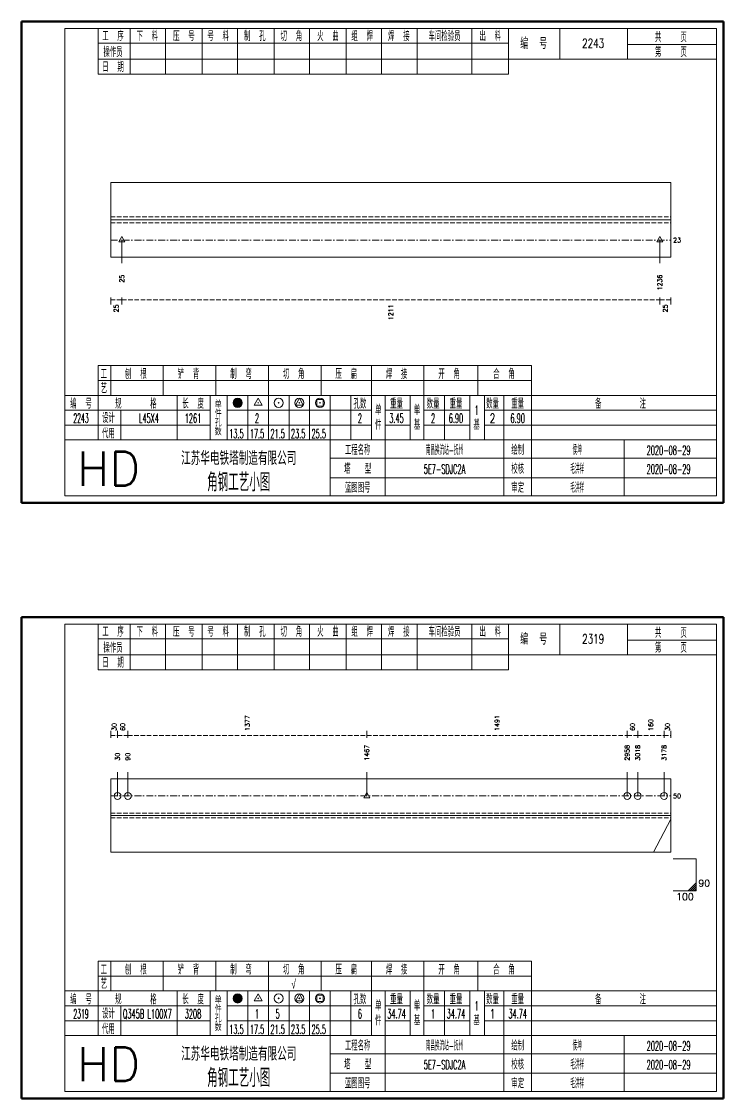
# Model space of a CAD drawing. Extents: x 0 to 5305, y 0 to 1513.
# Drawn here: x 357 to 664, y 260.5 to 731.5 of the extents above; entities that cross this region are included whole.
import ezdxf
from ezdxf.enums import TextEntityAlignment as Align

# ---------------------------------------------------------------- set-up
doc = ezdxf.new("R2010")
doc.units = 0
doc.header["$MEASUREMENT"] = 0
doc.linetypes.add('一点画线', pattern=[5.2, 3, -1, 0.2, -1])
doc.linetypes.add('虚线', pattern=[2.75, 2, -0.75])
doc.layers.get('0').update_dxf_attribs({"linetype": 'CONTINUOUS', "lineweight": 25})
doc.layers.add('1', color=7, linetype='CONTINUOUS', lineweight=25)
doc.layers.add('4', color=7, linetype='CONTINUOUS', lineweight=25)
doc.styles.get("Standard").update_dxf_attribs({"font": 'simplex.shx', "width": 0.7, "height": 3, "bigfont": 'gbhzfs.shx'})

msp = doc.modelspace()

# ---------------------------------------------------------------- linework, layer by layer
at = {"color": 7, "linetype": 'Continuous', "lineweight": 18}
for p, q in [((396, 661.08), (396, 628.42)), ((396, 661.08), (641, 661.08)), ((641, 661.08), (641, 628.42)), ((396, 644.75), (641, 644.75)), ((396, 400.3), (396, 368.2)), ((396, 400.3), (641, 400.3)), ((641, 400.3), (641, 368.2)), ((396, 384.25), (641, 384.25))]:
    msp.add_line(p, q, dxfattribs=at)
at = {"color": 1, "linetype": '虚线', "lineweight": 18}
for p, q in [((396, 646.08), (641, 646.08)), ((396, 643.42), (641, 643.42)), ((396, 385.3), (641, 385.3)), ((396, 383.2), (641, 383.2))]:
    msp.add_line(p, q, dxfattribs=at)
at = {"color": 3, "linetype": '一点画线', "lineweight": 13}
for p, q in [((396, 635.92), (641, 635.92)), ((396, 392.8), (641, 392.8))]:
    msp.add_line(p, q, dxfattribs=at)
at = {"color": 7, "linetype": 'Continuous', "lineweight": 13}
for p, q in [((400.86, 635.92), (400.86, 625.75)), ((636.14, 635.92), (636.14, 625.75)), ((399, 392.8), (399, 403.25)), ((403.5, 392.8), (403.5, 403.25)), ((508.04, 392.8), (508.04, 403.25)), ((621.91, 392.8), (621.91, 403.25)), ((626.49, 392.8), (626.49, 403.25)), ((638, 392.8), (638, 403.25)), ((398.85, 392.65), (399.15, 392.95)), ((399.15, 392.65), (398.85, 392.95)), ((403.35, 392.65), (403.65, 392.95)), ((403.65, 392.65), (403.35, 392.95)), ((508.04, 394.3), (506.74, 392.05)), ((506.74, 392.05), (509.34, 392.05)), ((507.89, 392.65), (508.19, 392.95)), ((508.19, 392.65), (507.89, 392.95)), ((509.34, 392.05), (508.04, 394.3)), ((621.76, 392.65), (622.06, 392.95)), ((622.06, 392.65), (621.76, 392.95)), ((626.34, 392.65), (626.64, 392.95)), ((626.64, 392.65), (626.34, 392.95)), ((637.85, 392.65), (638.15, 392.95)), ((638.15, 392.65), (637.85, 392.95)), ((641, 382.64), (633.36, 368.2)), ((652, 365.25), (642, 365.25)), ((652, 365.25), (652, 351.25)), ((648.5, 351.25), (652, 354.75)), ((649.38, 351.25), (652, 353.88)), ((652, 351.25), (642, 351.25)), ((650.25, 351.25), (652, 353)), ((651.12, 351.25), (652, 352.12))]:
    msp.add_line(p, q, dxfattribs=at)
at = {"color": 8, "linetype": 'Continuous', "lineweight": 9}
for p, q in [((396, 610.75), (396, 607.75)), ((400.86, 610.75), (400.86, 607.75)), ((400.86, 610.75), (400.86, 607.75)), ((636.14, 610.75), (636.14, 607.75)), ((636.14, 610.75), (636.14, 607.75)), ((641, 610.75), (641, 607.75)), ((396, 418.25), (396, 421.25)), ((399, 418.25), (399, 421.25)), ((399, 418.25), (399, 421.25)), ((403.5, 418.25), (403.5, 421.25)), ((403.5, 418.25), (403.5, 421.25)), ((508.04, 418.25), (508.04, 421.25)), ((508.04, 418.25), (508.04, 421.25)), ((621.91, 418.25), (621.91, 421.25)), ((621.91, 418.25), (621.91, 421.25)), ((626.49, 418.25), (626.49, 421.25)), ((626.49, 418.25), (626.49, 421.25)), ((638, 418.25), (638, 421.25)), ((638, 418.25), (638, 421.25)), ((641, 418.25), (641, 421.25))]:
    msp.add_line(p, q, dxfattribs=at)
at = {"color": 8, "linetype": '虚线', "lineweight": 9}
for p, q in [((396, 609.75), (400.86, 609.75)), ((400.86, 609.75), (636.14, 609.75)), ((636.14, 609.75), (641, 609.75)), ((396, 419.25), (399, 419.25)), ((399, 419.25), (403.5, 419.25)), ((403.5, 419.25), (508.04, 419.25)), ((508.04, 419.25), (621.91, 419.25)), ((621.91, 419.25), (626.49, 419.25)), ((626.49, 419.25), (638, 419.25)), ((638, 419.25), (641, 419.25))]:
    msp.add_line(p, q, dxfattribs=at)
at = {"color": 7, "linetype": 'Continuous', "lineweight": 13}
for centre in [(399, 392.8), (403.5, 392.8), (621.91, 392.8), (626.49, 392.8), (638, 392.8)]:
    msp.add_circle(centre, 1.5, dxfattribs=at)
at = {"layer": '1', "color": 7, "linetype": 'Continuous', "lineweight": 13}
for p, q in [((400.86, 637.42), (399.56, 635.17)), ((400.71, 635.77), (401.01, 636.07)), ((401.01, 635.77), (400.71, 636.07)), ((402.16, 635.17), (400.86, 637.42)), ((636.14, 637.42), (634.84, 635.17)), ((635.99, 635.77), (636.29, 636.07)), ((636.29, 635.77), (635.99, 636.07)), ((637.44, 635.17), (636.14, 637.42)), ((399.56, 635.17), (402.16, 635.17)), ((634.84, 635.17), (637.44, 635.17))]:
    msp.add_line(p, q, dxfattribs=at)
at = {"layer": '1', "color": 7, "linetype": 'Continuous', "lineweight": 18}
for p, q in [((396, 628.42), (641, 628.42)), ((396, 368.2), (641, 368.2))]:
    msp.add_line(p, q, dxfattribs=at)
at = {"layer": '4', "color": 1, "linetype": 'Continuous', "lineweight": 50}
for p, q in [((664, 731.5), (357, 731.5)), ((357, 731.5), (357, 521)), ((664, 521), (664, 731.5)), ((357, 521), (664, 521)), ((664, 471), (357, 471)), ((357, 471), (357, 260.5)), ((664, 260.5), (664, 471)), ((357, 260.5), (664, 260.5))]:
    msp.add_line(p, q, dxfattribs=at)
at = {"layer": '4', "color": 1, "linetype": 'Continuous', "lineweight": 18}
for p, q in [((661, 728.5), (376, 728.5)), ((376, 728.5), (376, 524)), ((390.5, 728.5), (390.5, 708.5)), ((404.5, 728.5), (404.5, 708.5)), ((420, 728.5), (420, 708.5)), ((436, 728.5), (436, 708.5)), ((451.5, 728.5), (451.5, 708.5)), ((467.5, 728.5), (467.5, 708.5)), ((483, 728.5), (483, 708.5)), ((499, 728.5), (499, 708.5)), ((514.5, 728.5), (514.5, 708.5)), ((530, 728.5), (530, 708.5)), ((554, 728.5), (554, 708.5)), ((570, 728.5), (570, 708.5)), ((592.5, 728.5), (592.5, 715)), ((622, 728.5), (622, 715)), ((661, 524), (661, 728.5)), ((390.5, 722), (570, 722)), ((622, 721.5), (661, 721.5)), ((390.5, 715), (661, 715)), ((390.5, 708.5), (570, 708.5)), ((390.5, 581), (580, 581)), ((390.5, 581), (390.5, 568)), ((396, 581), (396, 568)), ((419, 581), (419, 568)), ((442, 581), (442, 568)), ((465, 581), (465, 568)), ((488, 581), (488, 568)), ((510, 581), (510, 568)), ((533, 581), (533, 568)), ((556.5, 581), (556.5, 568)), ((580, 581), (580, 568)), ((390.5, 574.5), (580, 574.5)), ((376, 568), (661, 568)), ((390.5, 568), (390.5, 548.5)), ((425, 568), (425, 548.5)), ((439.5, 568), (439.5, 548.5)), ((447, 568), (447, 548.5)), ((456, 568), (456, 548.5)), ((465, 568), (465, 548.5)), ((474, 568), (474, 548.5)), ((483, 568), (483, 548.5)), ((492, 568), (492, 548.5)), ((501, 568), (501, 548.5)), ((510, 568), (510, 548.5)), ((516, 568), (516, 548.5)), ((527, 568), (527, 548.5)), ((533, 568), (533, 548.5)), ((542, 568), (542, 548.5)), ((553, 568), (553, 548.5)), ((559.5, 568), (559.5, 548.5)), ((568, 568), (568, 548.5)), ((580, 568), (580, 548.5)), ((376, 561.5), (439.5, 561.5)), ((400.5, 561.5), (400.5, 548.5)), ((447, 561.5), (510, 561.5)), ((516, 561.5), (527, 561.5)), ((533, 561.5), (553, 561.5)), ((559.5, 561.5), (661, 561.5)), ((376, 555), (439.5, 555)), ((447, 555), (510, 555)), ((516, 555), (527, 555)), ((533, 555), (553, 555)), ((559.5, 555), (661, 555)), ((376, 548.5), (661, 548.5)), ((492, 548.5), (492, 524)), ((516, 548.5), (516, 524)), ((568, 548.5), (568, 524)), ((580, 548.5), (580, 524)), ((620.5, 548.5), (620.5, 524)), ((492, 540.5), (661, 540.5)), ((492, 532), (661, 532)), ((376, 524), (661, 524)), ((661, 468), (376, 468)), ((376, 468), (376, 263.5)), ((390.5, 468), (390.5, 448)), ((404.5, 468), (404.5, 448)), ((420, 468), (420, 448)), ((436, 468), (436, 448)), ((451.5, 468), (451.5, 448)), ((467.5, 468), (467.5, 448)), ((483, 468), (483, 448)), ((499, 468), (499, 448)), ((514.5, 468), (514.5, 448)), ((530, 468), (530, 448)), ((554, 468), (554, 448)), ((570, 468), (570, 448)), ((592.5, 468), (592.5, 454.5)), ((622, 468), (622, 454.5)), ((661, 263.5), (661, 468)), ((390.5, 461.5), (570, 461.5)), ((622, 461), (661, 461)), ((390.5, 454.5), (661, 454.5)), ((390.5, 448), (570, 448)), ((390.5, 320.5), (580, 320.5)), ((390.5, 320.5), (390.5, 307.5)), ((396, 320.5), (396, 307.5)), ((419, 320.5), (419, 307.5)), ((442, 320.5), (442, 307.5)), ((465, 320.5), (465, 307.5)), ((488, 320.5), (488, 307.5)), ((510, 320.5), (510, 307.5)), ((533, 320.5), (533, 307.5)), ((556.5, 320.5), (556.5, 307.5)), ((580, 320.5), (580, 307.5)), ((390.5, 314), (580, 314)), ((376, 307.5), (661, 307.5)), ((390.5, 307.5), (390.5, 288)), ((425, 307.5), (425, 288)), ((439.5, 307.5), (439.5, 288)), ((447, 307.5), (447, 288)), ((456, 307.5), (456, 288)), ((465, 307.5), (465, 288)), ((474, 307.5), (474, 288)), ((483, 307.5), (483, 288)), ((492, 307.5), (492, 288)), ((501, 307.5), (501, 288)), ((510, 307.5), (510, 288)), ((516, 307.5), (516, 288)), ((527, 307.5), (527, 288)), ((533, 307.5), (533, 288)), ((542, 307.5), (542, 288)), ((553, 307.5), (553, 288)), ((559.5, 307.5), (559.5, 288)), ((568, 307.5), (568, 288)), ((580, 307.5), (580, 288)), ((376, 301), (439.5, 301)), ((400.5, 301), (400.5, 288)), ((447, 301), (510, 301)), ((516, 301), (527, 301)), ((533, 301), (553, 301)), ((559.5, 301), (661, 301)), ((376, 294.5), (439.5, 294.5)), ((447, 294.5), (510, 294.5)), ((516, 294.5), (527, 294.5)), ((533, 294.5), (553, 294.5)), ((559.5, 294.5), (661, 294.5)), ((376, 288), (661, 288)), ((492, 288), (492, 263.5)), ((516, 288), (516, 263.5)), ((568, 288), (568, 263.5)), ((580, 288), (580, 263.5)), ((620.5, 288), (620.5, 263.5)), ((492, 280), (661, 280)), ((492, 271.5), (661, 271.5)), ((376, 263.5), (661, 263.5))]:
    msp.add_line(p, q, dxfattribs=at)
at = {"layer": '4', "color": 7, "linetype": 'Continuous', "lineweight": 13}
for p, q in [((460.5, 566.75), (458.77, 563.75)), ((462.23, 563.75), (460.5, 566.75)), ((478.5, 566.75), (476.77, 563.75)), ((480.23, 563.75), (478.5, 566.75)), ((486.09, 563.34), (486.09, 566.16)), ((486.09, 566.16), (488.91, 566.16)), ((488.91, 566.16), (488.91, 563.34)), ((458.77, 563.75), (462.23, 563.75)), ((460.3, 564.55), (460.7, 564.95)), ((460.7, 564.55), (460.3, 564.95)), ((469.3, 564.55), (469.7, 564.95)), ((469.7, 564.55), (469.3, 564.95)), ((476.77, 563.75), (480.23, 563.75)), ((478.3, 564.55), (478.7, 564.95)), ((478.7, 564.55), (478.3, 564.95)), ((488.91, 563.34), (486.09, 563.34)), ((487.3, 564.55), (487.7, 564.95)), ((487.7, 564.55), (487.3, 564.95)), ((460.5, 306.25), (458.77, 303.25)), ((462.23, 303.25), (460.5, 306.25)), ((478.5, 306.25), (476.77, 303.25)), ((480.23, 303.25), (478.5, 306.25)), ((458.77, 303.25), (462.23, 303.25)), ((460.3, 304.05), (460.7, 304.45)), ((460.7, 304.05), (460.3, 304.45)), ((469.3, 304.05), (469.7, 304.45)), ((469.7, 304.05), (469.3, 304.45)), ((476.77, 303.25), (480.23, 303.25)), ((478.3, 304.05), (478.7, 304.45)), ((478.7, 304.05), (478.3, 304.45)), ((486.09, 302.84), (486.09, 305.66)), ((486.09, 305.66), (488.91, 305.66)), ((488.91, 302.84), (486.09, 302.84)), ((487.3, 304.05), (487.7, 304.45)), ((487.7, 304.05), (487.3, 304.45)), ((488.91, 305.66), (488.91, 302.84))]:
    msp.add_line(p, q, dxfattribs=at)
for centre, radius in [((451.5, 564.75), 2), ((451.5, 564.75), 1.8), ((451.5, 564.75), 1.6), ((451.5, 564.75), 1.4), ((451.5, 564.75), 1.2), ((451.5, 564.75), 1), ((451.5, 564.75), 0.8), ((451.5, 564.75), 0.6), ((469.5, 564.75), 2), ((478.5, 564.75), 2), ((487.5, 564.75), 2), ((451.5, 564.75), 0.4), ((451.5, 564.75), 0.2), ((451.5, 304.25), 2), ((469.5, 304.25), 2), ((478.5, 304.25), 2), ((487.5, 304.25), 2), ((451.5, 304.25), 1.8), ((451.5, 304.25), 1.6), ((451.5, 304.25), 1.4), ((451.5, 304.25), 1.2), ((451.5, 304.25), 1), ((451.5, 304.25), 0.8), ((451.5, 304.25), 0.6), ((451.5, 304.25), 0.4), ((451.5, 304.25), 0.2)]:
    msp.add_circle(centre, radius, dxfattribs=at)

# ---------------------------------------------------------------- texts
at = {"color": 7, "linetype": 'Continuous', "lineweight": 13}
for s, p in [('23', (642, 635.92)), ('50', (642, 392.8))]:
    msp.add_text(s, height=2, dxfattribs=at).set_placement(p, align=Align.MIDDLE_LEFT)
at = {"color": 8, "linetype": 'Continuous', "lineweight": 9}
for s, p in [('25', (398.43, 607.75)), ('1211', (518.5, 607.75)), ('25', (638.57, 607.75))]:
    msp.add_text(s, height=2, rotation=90, dxfattribs=at).set_placement(p, align=Align.MIDDLE_RIGHT)
for s, p in [('30', (397.5, 421.25)), ('60', (401.25, 421.25)), ('1377', (455.77, 421.25)), ('1491', (564.97, 421.25)), ('60', (624.2, 421.25)), ('160', (632.24, 421.25)), ('30', (639.5, 421.25))]:
    msp.add_text(s, height=2, rotation=90, dxfattribs=at).set_placement(p, align=Align.MIDDLE_LEFT)
at = {"color": 7, "linetype": 'Continuous', "lineweight": 13}
for s, p in [('1467', (508.04, 408.25)), ('2958', (621.91, 408.25)), ('3018', (626.49, 408.25)), ('3178', (638, 408.25)), ('30', (399, 408.25)), ('90', (403.5, 408.25))]:
    msp.add_text(s, height=2, rotation=90, dxfattribs=at).set_placement(p, align=Align.MIDDLE_LEFT)
msp.add_text('90', height=3, dxfattribs=at).set_placement((653, 352.25), align=Align.BOTTOM_LEFT)
msp.add_text('100', height=3, dxfattribs=at).set_placement((651, 350.25), align=Align.TOP_RIGHT)
at = {"layer": '1', "color": 7, "linetype": 'Continuous', "lineweight": 13}
for s, p in [('25', (400.86, 620.75)), ('1236', (636.14, 620.75))]:
    msp.add_text(s, height=2, rotation=90, dxfattribs=at).set_placement(p, align=Align.MIDDLE_RIGHT)
at = {"layer": '4', "color": 1, "linetype": 'Continuous', "lineweight": 13}
for s, height, width, p in [('工  序', 4, 0.7, (397, 725)), ('下  料', 4, 0.7, (412, 725)), ('压  号', 4, 0.7, (428, 725)), ('号  料', 4, 0.7, (443, 725)), ('制  孔', 4, 0.7, (459, 725)), ('切  角', 4, 0.7, (475, 725)), ('火  曲', 4, 0.7, (491, 725)), ('组  焊', 4, 0.7, (506, 725)), ('焊  接', 4, 0.7, (522, 725)), ('车间检验员', 4, 0.7, (542, 725)), ('出  料', 4, 0.7, (562, 725)), ('共    页', 4, 0.7, (641, 724.5)), ('编  号', 5, 0.7, (581, 722)), ('2243', 4, 0.7, (607, 722)), ('操作员', 4, 0.7, (397, 718)), ('第    页', 4, 0.7, (641, 718)), ('日  期', 4, 0.7, (397, 711.5)), ('刨  根', 4, 0.7, (407, 577.25)), ('铲  背', 4, 0.7, (430, 577.25)), ('制  弯', 4, 0.7, (453, 577.25)), ('切  角', 4, 0.7, (476, 577.25)), ('压  扁', 4, 0.7, (499, 577.25)), ('焊  接', 4, 0.7, (521, 577.25)), ('开  角', 4, 0.7, (544, 577.25)), ('合  角', 4, 0.7, (568, 577.25)), ('工', 4, 0.7, (393, 577.25)), ('艺', 4, 0.7, (393, 571)), ('编  号', 4, 0.7, (383, 564.25)), ('规      格', 4, 0.7, (407, 564.25)), ('长  度', 4, 0.7, (432, 564.25)), ('孔数', 4, 0.7, (505, 564.25)), ('重量', 4, 0.7, (521, 564.25)), ('数量', 4, 0.7, (537, 564.25)), ('重量', 4, 0.7, (547, 564.25)), ('数量', 4, 0.7, (563, 564.25)), ('重量', 4, 0.7, (574, 564.25)), ('备        注', 4, 0.7, (619, 564.25)), ('单', 4, 0.7, (513, 561.5)), ('单', 4, 0.7, (530, 561.5)), ('1', 4, 0.5, (556, 561.5)), ('2243', 4, 0.4, (383, 558)), ('设计', 4, 0.7, (395, 558)), (' L45X4', 4, 0.5, (412, 558)), ('1261', 4, 0.5, (432, 558)), ('2', 4, 0.5, (460, 558)), ('2', 4, 0.5, (505, 558)), ('件', 4, 0.7, (513, 555)), ('3.45', 4, 0.5, (521, 558)), ('基', 4, 0.7, (530, 555)), ('2', 4, 0.5, (537, 558)), ('6.90', 4, 0.5, (547, 558)), ('基', 4, 0.7, (556, 555)), ('2', 4, 0.7, (563, 558)), ('6.90', 4, 0.5, (574, 558)), ('代用', 4, 0.7, (395, 551.25)), ('13.5', 4, 0.5, (451, 551.25)), ('17.5', 4, 0.5, (460, 551.25)), ('21.5', 4, 0.5, (469, 551.25)), ('23.5', 4, 0.5, (478, 551.25)), ('25.5', 4, 0.5, (487, 551.25)), ('工程名称', 4, 0.7, (504, 544)), ('南昌换流站-抚州', 4, 0.5, (542, 544)), ('绘制', 4, 0.7, (574, 544)), ('侯坤', 4, 0.5, (600, 544)), ('江苏华电铁塔制造有限公司', 6, 0.7, (452, 540.5)), ('2020-08-29', 4, 0.5, (640, 544)), ('塔   型', 4, 0.7, (504, 535.75)), ('5E7-SDJC2A', 4, 0.5, (542, 535.75)), ('校核', 4, 0.7, (574, 535.75)), ('毛洪祥', 4, 0.5, (600, 535.75)), ('2020-08-29', 4, 0.5, (640, 535.75)), ('角钢工艺小图', 8, 0.8, (452, 530)), ('蓝图图号', 4, 0.7, (504, 527.5)), ('审定', 4, 0.7, (574, 527.5)), ('毛洪祥', 4, 0.5, (600, 527.5)), ('工  序', 4, 0.7, (397, 464.5)), ('下  料', 4, 0.7, (412, 464.5)), ('压  号', 4, 0.7, (428, 464.5)), ('号  料', 4, 0.7, (443, 464.5)), ('制  孔', 4, 0.7, (459, 464.5)), ('切  角', 4, 0.7, (475, 464.5)), ('火  曲', 4, 0.7, (491, 464.5)), ('组  焊', 4, 0.7, (506, 464.5)), ('焊  接', 4, 0.7, (522, 464.5)), ('车间检验员', 4, 0.7, (542, 464.5)), ('出  料', 4, 0.7, (562, 464.5)), ('共    页', 4, 0.7, (641, 464)), ('编  号', 5, 0.7, (581, 461.5)), ('2319', 4, 0.7, (607, 461.5)), ('操作员', 4, 0.7, (397, 457.5)), ('第    页', 4, 0.7, (641, 457.5)), ('日  期', 4, 0.7, (397, 451)), ('工', 4, 0.7, (393, 316.75)), ('刨  根', 4, 0.7, (407, 316.75)), ('铲  背', 4, 0.7, (430, 316.75)), ('制  弯', 4, 0.7, (453, 316.75)), ('切  角', 4, 0.7, (476, 316.75)), ('压  扁', 4, 0.7, (499, 316.75)), ('焊  接', 4, 0.7, (521, 316.75)), ('开  角', 4, 0.7, (544, 316.75)), ('合  角', 4, 0.7, (568, 316.75)), ('艺', 4, 0.7, (393, 310.5)), ('√', 4, 0.7, (476, 310.5)), ('编  号', 4, 0.7, (383, 303.75)), ('规      格', 4, 0.7, (407, 303.75)), ('长  度', 4, 0.7, (432, 303.75)), ('孔数', 4, 0.7, (505, 303.75)), ('数量', 4, 0.7, (537, 303.75)), ('数量', 4, 0.7, (563, 303.75)), ('备        注', 4, 0.7, (619, 303.75)), ('单', 4, 0.7, (513, 301)), ('重量', 4, 0.7, (521, 303.75)), ('单', 4, 0.7, (530, 301)), ('重量', 4, 0.7, (547, 303.75)), ('1', 4, 0.5, (556, 301)), ('重量', 4, 0.7, (574, 303.75)), ('2319', 4, 0.4, (383, 297.5)), ('设计', 4, 0.7, (395, 297.5)), ('Q345B L100X7', 4, 0.5, (412, 297.5)), ('3208', 4, 0.5, (432, 297.5)), ('1', 4, 0.5, (460, 297.5)), ('5', 4, 0.5, (469, 297.5)), ('6', 4, 0.5, (505, 297.5)), ('件', 4, 0.7, (513, 294.5)), ('34.74', 4, 0.5, (521, 297.5)), ('基', 4, 0.7, (530, 294.5)), ('1', 4, 0.5, (537, 297.5)), ('34.74', 4, 0.5, (547, 297.5)), ('基', 4, 0.7, (556, 294.5)), ('1', 4, 0.7, (563, 297.5)), ('34.74', 4, 0.5, (574, 297.5)), ('代用', 4, 0.7, (395, 290.75)), ('13.5', 4, 0.5, (451, 290.75)), ('17.5', 4, 0.5, (460, 290.75)), ('21.5', 4, 0.5, (469, 290.75)), ('23.5', 4, 0.5, (478, 290.75)), ('25.5', 4, 0.5, (487, 290.75)), ('江苏华电铁塔制造有限公司', 6, 0.7, (452, 280)), ('工程名称', 4, 0.7, (504, 283.5)), ('南昌换流站-抚州', 4, 0.5, (542, 283.5)), ('绘制', 4, 0.7, (574, 283.5)), ('侯坤', 4, 0.5, (600, 283.5)), ('2020-08-29', 4, 0.5, (640, 283.5)), ('角钢工艺小图', 8, 0.8, (452, 269.5)), ('塔   型', 4, 0.7, (504, 275.25)), ('5E7-SDJC2A', 4, 0.5, (542, 275.25)), ('校核', 4, 0.7, (574, 275.25)), ('毛洪祥', 4, 0.5, (600, 275.25)), ('2020-08-29', 4, 0.5, (640, 275.25)), ('蓝图图号', 4, 0.7, (504, 267)), ('审定', 4, 0.7, (574, 267)), ('毛洪祥', 4, 0.5, (600, 267))]:
    msp.add_text(s, height=height, dxfattribs=dict(at, width=width)).set_placement(p, align=Align.MIDDLE_CENTER)
for s, height, p in [('单', 3, (443, 564)), ('件', 3, (443, 560)), ('孔', 3, (443, 556)), ('数', 3, (443, 552)), ('HD', 15, (395, 536)), ('单', 3, (443, 303.5)), ('件', 3, (443, 299.5)), ('孔', 3, (443, 295.5)), ('数', 3, (443, 291.5)), ('HD', 15, (395, 275.5))]:
    msp.add_text(s, height=height, dxfattribs=at).set_placement(p, align=Align.MIDDLE_CENTER)

doc.saveas('drawing.dxf')
